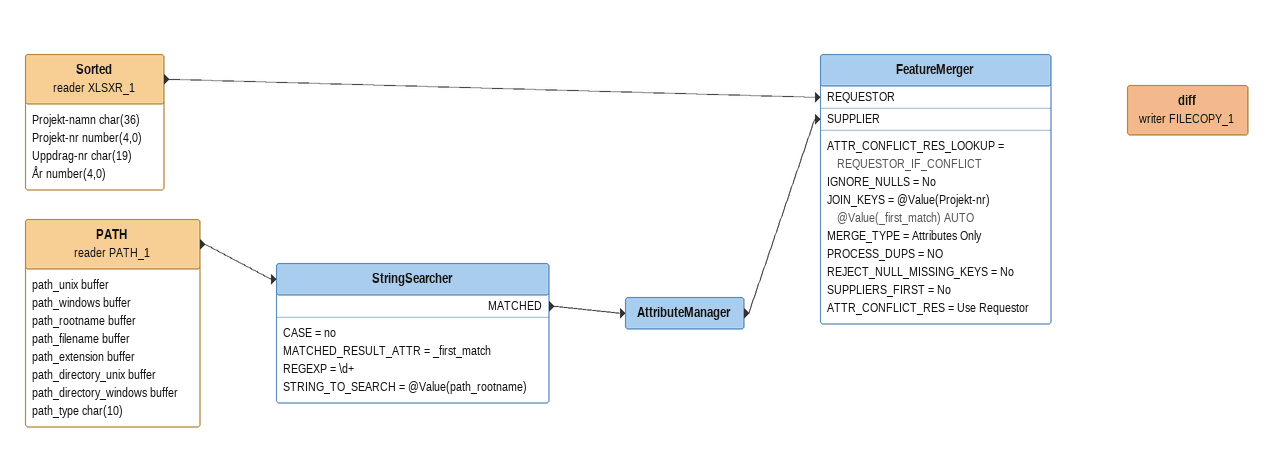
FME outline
Sorted (reader XLSXR_1)
    attributes: Projekt-namn char(36), Projekt-nr number(4,0), Uppdrag-nr char(19), År number(4,0)
    -> FeatureMerger [REQUESTOR]
PATH (reader PATH_1)
    attributes: path_unix buffer, path_windows buffer, path_rootname buffer, path_filename buffer, path_extension buffer, path_directory_unix buffer, path_directory_windows buffer, path_type char(10)
    -> StringSearcher
StringSearcher
    CASE = no
    MATCHED_RESULT_ATTR = _first_match
    REGEXP = \d+
    STRING_TO_SEARCH = @Value(path_rootname)
    MATCHED -> AttributeManager
AttributeManager
    -> FeatureMerger [SUPPLIER]
FeatureMerger
    ATTR_CONFLICT_RES_LOOKUP = REQUESTOR_IF_CONFLICT
    IGNORE_NULLS = No
    JOIN_KEYS = @Value(Projekt-nr) @Value(_first_match) AUTO
    MERGE_TYPE = Attributes Only
    PROCESS_DUPS = NO
    REJECT_NULL_MISSING_KEYS = No
    SUPPLIERS_FIRST = No
    ATTR_CONFLICT_RES = Use Requestor
diff (writer FILECOPY_1)
